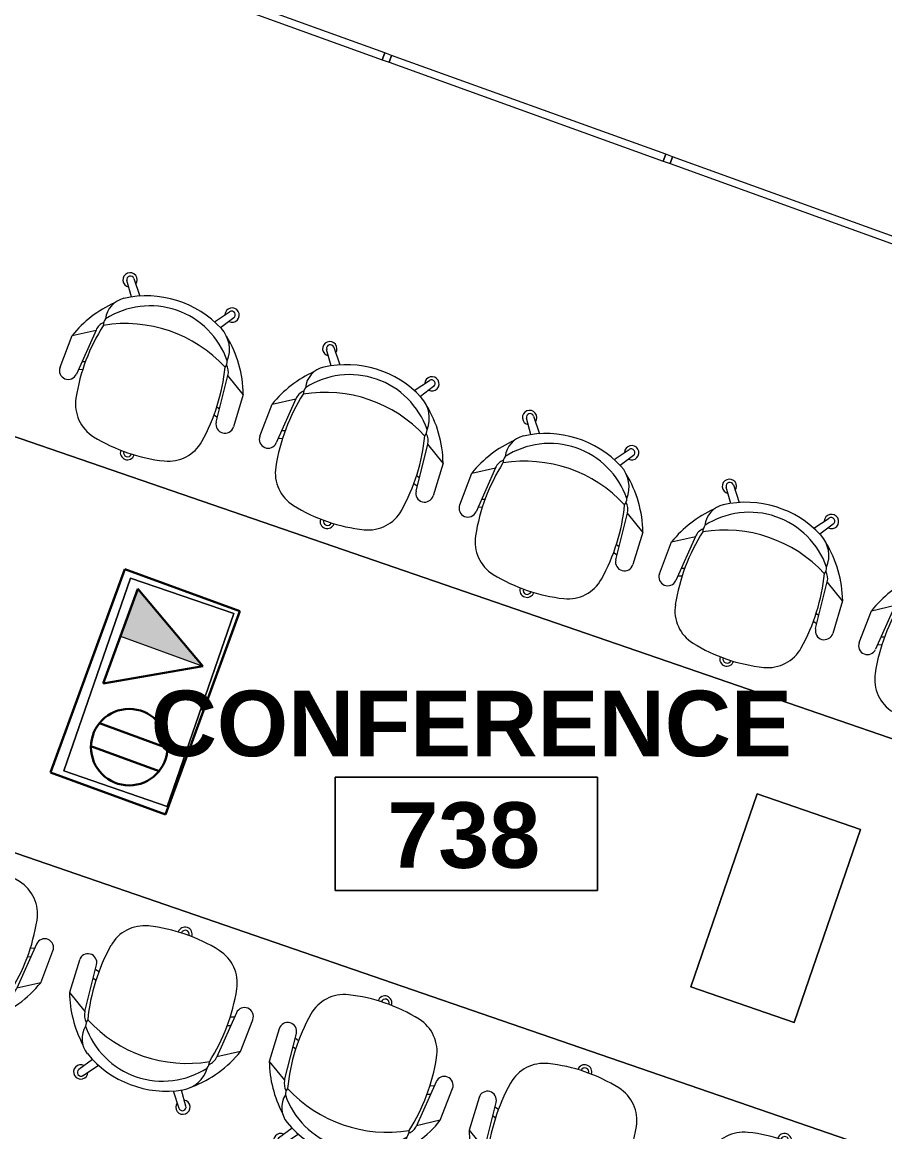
# Model space of a CAD drawing. Header units: inches. Extents: x -2349 to 1043, y -456 to 2193.
# Drawn here: x -413.8 to -295.4, y 446.3 to 598.6 of the extents above; entities that cross this region are included whole.
import ezdxf

# ---------------------------------------------------------------- set-up
doc = ezdxf.new("R2010")
doc.units = ezdxf.units.IN
doc.header["$MEASUREMENT"] = 0
for name, color, linetype, lineweight in [('A-ANNO-NOTE', 131, 'Continuous', 30), ('A-AREA-IDEN', 2, 'Continuous', 9), ('A-GLAZ-CURT', 52, 'Continuous', 13), ('A-GLAZ-CWMG', 51, 'Continuous', 13), ('I-FURN', 30, 'Continuous', 9)]:
    doc.layers.add(name, color=color, linetype=linetype, lineweight=lineweight)
doc.styles.add('Swis721 Lt BT_B', font='', dxfattribs={"height": 9})
doc.styles.get('Swis721 Lt BT_B').set_extended_font_data('Swis721 Lt BT', bold=True)

# ---------------------------------------------------------------- blocks, each defined once
blk = doc.blocks.new('System Panel - Glazed-8461936-7TH FLOOR POWER _ SIGNAL')
at = {"layer": 'A-GLAZ-CURT'}
for p, q in [((20, 0.5), (-20, 0.5)), ((-20, 0.5), (-20, -0.5)), ((20, -0.5), (20, 0.5)), ((-20, -0.5), (20, -0.5))]:
    blk.add_line(p, q, dxfattribs=at)
blk = doc.blocks.new('System Panel - Glazed-8461938-7TH FLOOR POWER _ SIGNAL')
at = {"layer": 'A-GLAZ-CURT'}
for p, q in [((20.08, 0.5), (-20.08, 0.5)), ((-20.08, 0.5), (-20.08, -0.5)), ((20.08, -0.5), (20.08, 0.5)), ((-20.08, -0.5), (20.08, -0.5))]:
    blk.add_line(p, q, dxfattribs=at)
blk = doc.blocks.new('Rectangular Mullion - 1_ x 1_ SQUARE-8461705-7TH FLOOR POWER _ SIGNAL')
at = {"layer": 'A-GLAZ-CWMG', "lineweight": 20}
for p, q in [((-0.5, 0.5), (0.5, 0.5)), ((-0.5, -0.5), (-0.5, 0.5)), ((0.5, 0.5), (0.5, -0.5)), ((0.5, -0.5), (-0.5, -0.5))]:
    blk.add_line(p, q, dxfattribs=at)
blk = doc.blocks.new('Furniture 20 - Furniture 49-7942789-7TH FLOOR POWER _ SIGNAL')
at = {"layer": 'I-FURN'}
for p, q in [((515.97, 64.45), (365.97, 64.45)), ((365.97, 64.45), (365.97, 10.45)), ((365.97, 10.45), (365.97, 64.45)), ((365.97, 64.45), (515.97, 64.45)), ((515.97, 10.45), (515.97, 64.45)), ((515.97, 64.45), (515.97, 10.45)), ((404.48, 51.27), (389.48, 51.27)), ((389.48, 51.27), (389.48, 23.27)), ((389.48, 23.27), (389.48, 51.27)), ((389.48, 51.27), (404.48, 51.27)), ((404.48, 23.27), (404.48, 51.27)), ((404.48, 51.27), (404.48, 23.27)), ((495.48, 51.27), (480.48, 51.27)), ((480.48, 51.27), (480.48, 23.27)), ((480.48, 23.27), (480.48, 51.27)), ((480.48, 51.27), (495.48, 51.27)), ((495.48, 23.27), (495.48, 51.27)), ((495.48, 51.27), (495.48, 23.27)), ((389.48, 23.27), (404.48, 23.27)), ((404.48, 23.27), (389.48, 23.27)), ((480.48, 23.27), (495.48, 23.27)), ((495.48, 23.27), (480.48, 23.27)), ((365.97, 10.45), (515.97, 10.45)), ((515.97, 10.45), (365.97, 10.45))]:
    blk.add_line(p, q, dxfattribs=at)
blk = doc.blocks.new('Steelcase - Seating - Cobi 434 Series - Chair - Fix Arm-8034614-7TH FLOOR POWER _ SIGNAL')
at = {"layer": 'I-FURN'}
for p, q in [((-5.49, 20.88), (-7.01, 22.86)), ((6.89, 22.9), (5.34, 20.89)), ((-7.83, 22.26), (-6.55, 20.39)), ((6.4, 20.39), (7.72, 22.31)), ((-12.47, 12.75), (-9.63, 14.52)), ((-10.21, 7.93), (-9.63, 14.52)), ((12.35, 12.75), (9.51, 14.52)), ((9.51, 14.52), (10.08, 7.93)), ((-12.47, 12.75), (-12.64, 8.08)), ((12.51, 8.08), (12.35, 12.75)), ((-9.6, 9.96), (-10.05, 9.8)), ((9.92, 9.79), (9.47, 9.95)), ((-10.15, 8.59), (-9.59, 8.75)), ((9.47, 8.75), (10.03, 8.59))]:
    blk.add_line(p, q, dxfattribs=at)
for centre, radius, start, end in [((-7.48, 22.54), 0.986, 343.1859, 277.6757), ((-7.41, 22.55), 0.51, 37.5401, 214.4596), ((7.34, 22.54), 0.986, 262.3243, 196.8141), ((7.29, 22.59), 0.509, 326.7212, 141.279), ((-0.07, 7.96), 14.01, 58.236, 118.2017), ((-4.7, 16.61), 4.2, 118.2017, 183.1495), ((-0.06, 9.46), 11.22, 38.0902, 141.9098), ((5.59, 17.11), 3.26, 347.1354, 58.236), ((2.36, 7.4), 15.77, 129.8319, 160.1681), ((-2.48, 7.4), 15.77, 19.8319, 46.7135), ((-0.06, -0.95), 18.63, 61.7066, 118.2934), ((-7.66, 14.35), 1.98, 131.2581, 175), ((16.9, 9.38), 26.5, 166.7242, 189.9627), ((-7.54, 15.92), 1.43, 161.2842, 198.7158), ((7.41, 15.92), 1.43, 341.2842, 18.7158), ((-17.02, 9.38), 26.5, 350.0104, 13.2758), ((7.54, 14.35), 1.98, 5, 48.7419), ((-11.42, 8.03), 1.22, 178, 355), ((11.3, 8.03), 1.22, 185, 2), ((-4.03, 5.7), 5.25, 189.9627, 257.1308), ((3.9, 5.69), 5.25, 282.7273, 350.0104), ((-0.04, 23.16), 23.16, 257.1308, 282.7273), ((-0.04, 0.02), 0.981, 180, 360), ((-0.07, 0.01), 0.553, 180, 359.8742)]:
    blk.add_arc(centre, radius, start, end, dxfattribs=at)
blk = doc.blocks.new('Steelcase - Seating - Cobi 434 Series - Chair - Fix Arm-8034292-7TH FLOOR POWER _ SIGNAL')
at = {"layer": 'I-FURN'}
for p, q in [((-12.47, -12.75), (-12.64, -8.08)), ((-10.21, -7.93), (-9.63, -14.52)), ((-10.15, -8.59), (-9.59, -8.75)), ((9.47, -8.75), (10.03, -8.59)), ((9.51, -14.52), (10.08, -7.93)), ((12.51, -8.08), (12.35, -12.75)), ((-9.6, -9.96), (-10.05, -9.8)), ((9.92, -9.79), (9.47, -9.95)), ((-12.47, -12.75), (-9.63, -14.52)), ((12.35, -12.75), (9.51, -14.52)), ((-7.83, -22.26), (-6.55, -20.39)), ((-5.49, -20.88), (-7.01, -22.86)), ((6.89, -22.9), (5.34, -20.89)), ((6.4, -20.39), (7.72, -22.31))]:
    blk.add_line(p, q, dxfattribs=at)
for centre, radius, start, end in [((-0.04, -23.16), 23.16, 77.2727, 102.8692), ((-0.04, -0.02), 0.981, 0, 180), ((-0.07, -0.01), 0.553, 0.1258, 180), ((-4.03, -5.7), 5.25, 102.8692, 170.0373), ((3.9, -5.69), 5.25, 9.9896, 77.2727), ((16.9, -9.38), 26.5, 170.0373, 193.2758), ((-17.02, -9.38), 26.5, 346.7242, 9.9896), ((-11.42, -8.03), 1.22, 5, 182), ((11.3, -8.03), 1.22, 358, 175), ((2.36, -7.4), 15.77, 199.8319, 230.1681), ((-2.48, -7.4), 15.77, 313.2865, 340.1681), ((-7.66, -14.35), 1.98, 185, 228.7419), ((7.54, -14.35), 1.98, 311.2581, 355), ((-7.54, -15.92), 1.43, 161.2842, 198.7158), ((-4.7, -16.61), 4.2, 176.8505, 241.7983), ((-0.06, 0.95), 18.63, 241.7066, 298.2934), ((-0.06, -9.46), 11.22, 218.0902, 321.9098), ((5.59, -17.11), 3.26, 301.764, 12.8646), ((7.41, -15.92), 1.43, 341.2842, 18.7158), ((-0.07, -7.96), 14.01, 241.7983, 301.764), ((-7.48, -22.54), 0.986, 82.3243, 16.8141), ((-7.41, -22.55), 0.51, 145.5404, 322.4599), ((7.34, -22.54), 0.986, 163.1859, 97.6757), ((7.29, -22.59), 0.509, 218.721, 33.2788)]:
    blk.add_arc(centre, radius, start, end, dxfattribs=at)
blk = doc.blocks.new('Room Tag - Room Name and Number-3379422-7TH FLOOR POWER _ SIGNAL')
at = {"layer": 'A-AREA-IDEN'}
for p, q in [((-0.1881, -0.1636), (-0.1881, -0.0018)), ((-0.1881, -0.0018), (0.1869, -0.0018)), ((0.1869, -0.0018), (-0.1881, -0.0018)), ((-0.1881, -0.0018), (-0.1881, -0.1636)), ((0.1869, -0.0018), (0.1869, -0.1636)), ((0.1869, -0.1636), (0.1869, -0.0018)), ((0.1869, -0.1636), (-0.1881, -0.1636)), ((-0.1881, -0.1636), (0.1869, -0.1636))]:
    blk.add_line(p, q, dxfattribs=at)

msp = doc.modelspace()

# ---------------------------------------------------------------- hatches: boundary and pattern name
at = {"layer": 'A-ANNO-NOTE', "lineweight": 9}
msp.add_hatch(color=256, dxfattribs=at).paths.add_polyline_path([(-389.06, 510.2), (-397.96, 520.82), (-400.33, 514.31), (-394.92, 512.34)], flags=0)

# ---------------------------------------------------------------- linework, layer by layer
at = {"layer": 'A-ANNO-NOTE'}
for p, q in [((-409.94, 495.59), (-399.76, 523.51)), ((-399.76, 523.51), (-383.97, 517.75)), ((-402.7, 507.81), (-397.96, 520.82)), ((-397.96, 520.82), (-389.06, 510.2)), ((-383.97, 517.75), (-394.14, 489.83)), ((-389.06, 510.2), (-402.7, 507.81)), ((-393.89, 498.96), (-403.24, 502.37)), ((-395.05, 495.79), (-404.39, 499.2)), ((-394.14, 489.83), (-409.94, 495.59))]:
    msp.add_line(p, q, dxfattribs=at)
at = {"layer": 'A-ANNO-NOTE', "lineweight": 9}
for p, q in [((-397.96, 520.82), (-400.33, 514.31)), ((-389.06, 510.2), (-397.96, 520.82)), ((-400.33, 514.31), (-389.06, 510.2))]:
    msp.add_line(p, q, dxfattribs=at)
at = {"layer": 'A-ANNO-NOTE'}
msp.add_circle((-399.14, 499.08), 5.25, dxfattribs=at)

# ---------------------------------------------------------------- block references
at = {"layer": 'A-AREA-IDEN', "xscale": 95.99999999999994, "yscale": 95.99999999999994, "zscale": 95.99999999999994}
msp.add_blockref('Room Tag - Room Name and Number-3379422-7TH FLOOR POWER _ SIGNAL', (-352.83, 495.13), dxfattribs=at)
at = {"layer": 'A-GLAZ-CURT', "lineweight": 9, "rotation": 340.1459571155227}
for name, p in [('System Panel - Glazed-8461936-7TH FLOOR POWER _ SIGNAL', (-383.05, 600.69)), ('System Panel - Glazed-8461936-7TH FLOOR POWER _ SIGNAL', (-344.49, 586.76)), ('System Panel - Glazed-8461938-7TH FLOOR POWER _ SIGNAL', (-305.85, 572.81))]:
    msp.add_blockref(name, p, dxfattribs=at)
at = {"layer": 'A-GLAZ-CWMG', "lineweight": 9, "extrusion": (0, 0, -1), "rotation": 199.8540428844773}
for p in [(363.77, 593.72), (325.2, 579.8)]:
    msp.add_blockref('Rectangular Mullion - 1_ x 1_ SQUARE-8461705-7TH FLOOR POWER _ SIGNAL', p, dxfattribs=at)
at = {"layer": 'I-FURN'}
for name, p, rotation in [('Steelcase - Seating - Cobi 434 Series - Chair - Fix Arm-8034292-7TH FLOOR POWER _ SIGNAL', (-399.43, 539.5), 161), ('Steelcase - Seating - Cobi 434 Series - Chair - Fix Arm-8034292-7TH FLOOR POWER _ SIGNAL', (-372.01, 530.06), 161), ('Steelcase - Seating - Cobi 434 Series - Chair - Fix Arm-8034292-7TH FLOOR POWER _ SIGNAL', (-344.59, 520.61), 161), ('Furniture 20 - Furniture 49-7942789-7TH FLOOR POWER _ SIGNAL', (-783.94, 600.62), 341.0000000000001), ('Steelcase - Seating - Cobi 434 Series - Chair - Fix Arm-8034292-7TH FLOOR POWER _ SIGNAL', (-317.17, 511.17), 161), ('Steelcase - Seating - Cobi 434 Series - Chair - Fix Arm-8034292-7TH FLOOR POWER _ SIGNAL', (-289.75, 501.73), 161), ('Steelcase - Seating - Cobi 434 Series - Chair - Fix Arm-8034614-7TH FLOOR POWER _ SIGNAL', (-418.93, 482.87), 161.0000000000005), ('Steelcase - Seating - Cobi 434 Series - Chair - Fix Arm-8034614-7TH FLOOR POWER _ SIGNAL', (-391.51, 473.43), 161.0000000000005), ('Steelcase - Seating - Cobi 434 Series - Chair - Fix Arm-8034614-7TH FLOOR POWER _ SIGNAL', (-364.09, 463.99), 161.0000000000005), ('Steelcase - Seating - Cobi 434 Series - Chair - Fix Arm-8034614-7TH FLOOR POWER _ SIGNAL', (-336.67, 454.55), 161.0000000000005), ('Steelcase - Seating - Cobi 434 Series - Chair - Fix Arm-8034614-7TH FLOOR POWER _ SIGNAL', (-309.25, 445.11), 161.0000000000005)]:
    msp.add_blockref(name, p, dxfattribs=dict(at, rotation=rotation))

# ---------------------------------------------------------------- texts
at = {"layer": 'A-AREA-IDEN', "char_height": 9, "attachment_point": 1, "style": 'Swis721 Lt BT_B'}
for s, insert, width in [('CONFERENCE', (-396.19, 506.84), 104.838), ('738', (-363.72, 491.52), 25.452)]:
    msp.add_mtext(s, dxfattribs=dict(at, insert=insert, width=width))

doc.saveas('drawing.dxf')
